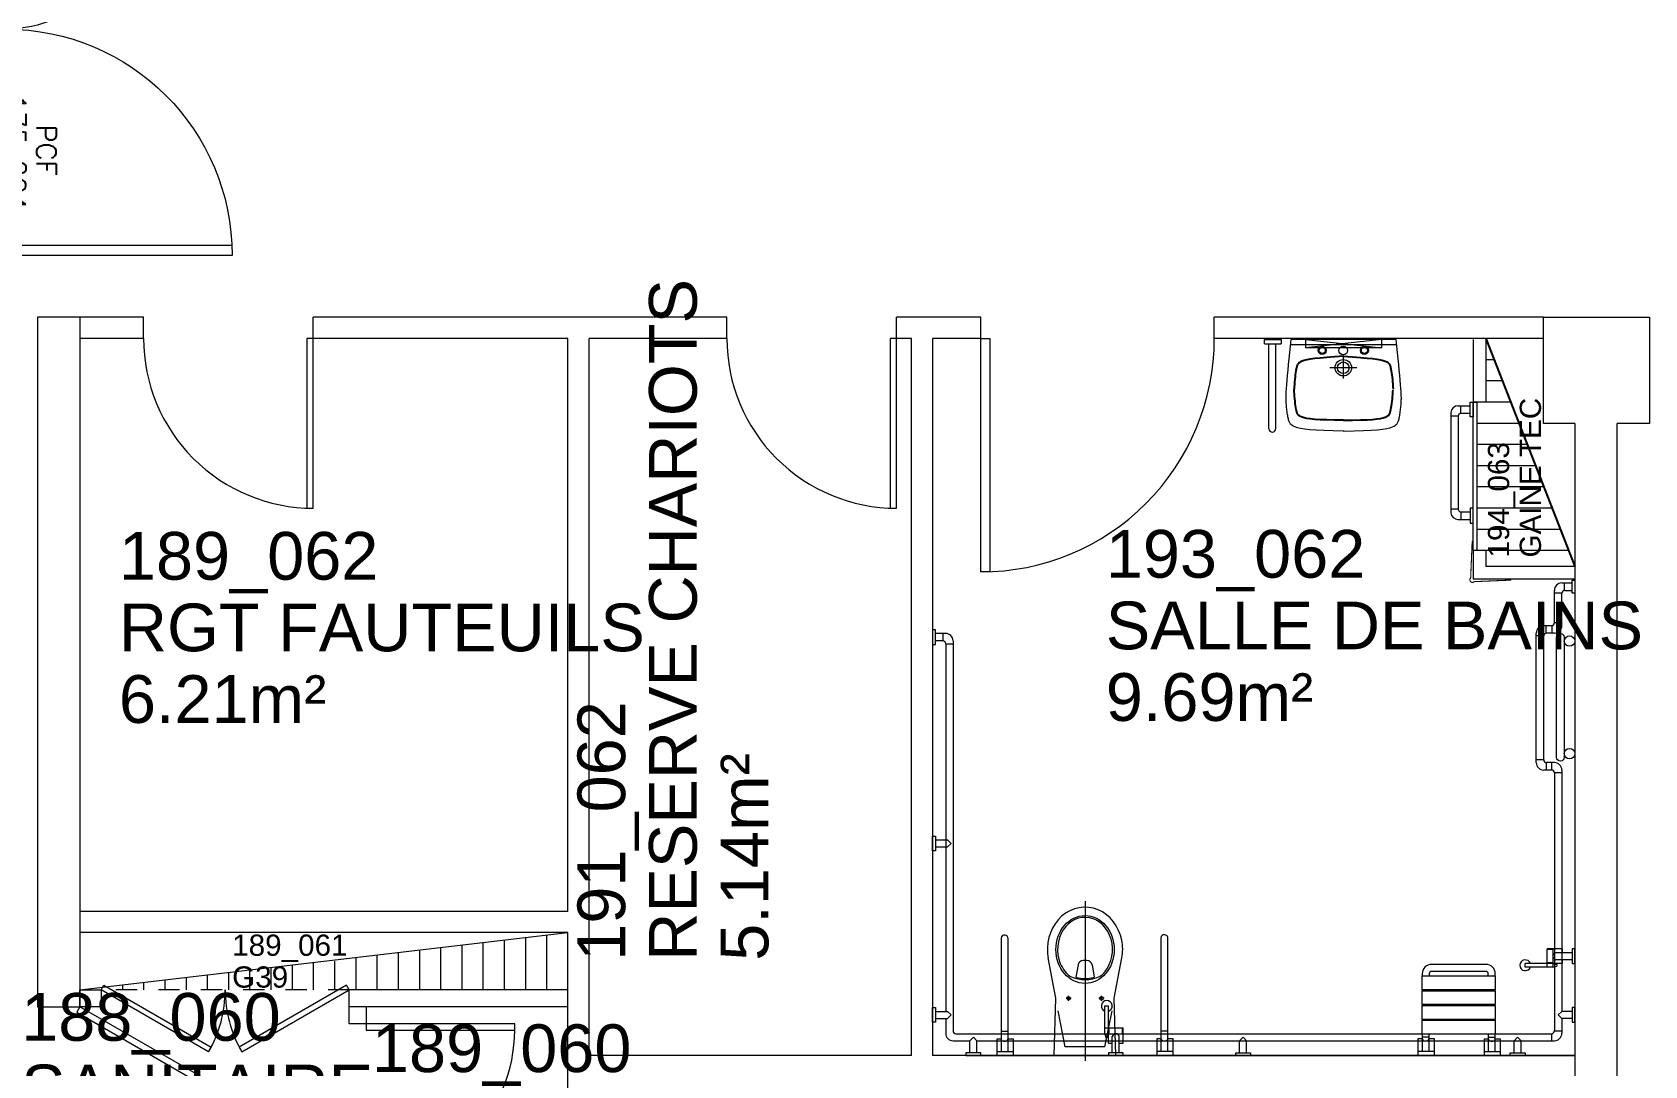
# Model space of a CAD drawing. Header units: metres. Extents: x -8 to 211, y -5 to 116.
# Drawn here: x 187.22 to 194.83, y 59.99 to 64.86 of the extents above; entities that cross this region are included whole.
import ezdxf
from ezdxf.enums import TextEntityAlignment as Align

# ---------------------------------------------------------------- set-up
doc = ezdxf.new("R2010")
doc.units = ezdxf.units.M
doc.header["$LTSCALE"] = 0.6
doc.header["$MEASUREMENT"] = 0
doc.linetypes.add('CACHÉ', pattern=[0.25, 0.125, -0.125])
doc.linetypes.add('CONTINU', pattern=[0])
doc.layers.get('0').update_dxf_attribs({"linetype": 'CONTINUOUS'})
for name, color, linetype in [('006 sanitaire', 5, 'CONTINUOUS'), ('008 electrique', 7, 'CONTINUOUS'), ('A_Etiqu_Gaine', 8, 'CONTINUOUS'), ('A_Etiqu_Gaine_ancien', 8, 'CONTINUOUS'), ('A_Etiqu_Gaine_code', 8, 'CONTINUOUS'), ('A_Etiqu_Local', 8, 'CONTINUOUS'), ('maçonnerie', 7, 'CONTINUOUS'), ("Protection d'angle", 7, 'CONTINUOUS')]:
    doc.layers.add(name, color=color, linetype=linetype)
for name, color, linetype, lineweight in [('A_MURS_CLOI', 7, 'CONTINU', 20), ('A_PORT', 8, 'CONTINUOUS', 0), ('A_SANI', 5, 'CONTINU', 0)]:
    doc.layers.add(name, color=color, linetype=linetype, lineweight=lineweight)
doc.styles.add('Attribut', font='arial.ttf')
doc.styles.add('ROMANS8', font='romans8', dxfattribs={"height": 10})

# ---------------------------------------------------------------- blocks, each defined once
blk = doc.blocks.new('BROCA2-G910')
at = {"layer": 'A_MURS_CLOI', "color": 0, "linetype": 'Continuous'}
for p, q in [((42.500015, 18.074753), (42.300018, 18.074753)), ((42.300018, 18.074753), (42.300018, 17.999756)), ((42.500015, 18.074753), (42.500015, 14.824755)), ((42.300018, 17.999756), (42.300018, 17.999756)), ((42.300018, 17.999756), (42.300018, 14.824755)), ((42.300018, 14.824755), (42.500015, 14.824755)), ((42.500015, 14.824755), (42.500015, 14.824755)), ((42.500015, 14.824755), (42.500015, 14.824755)), ((42.500015, 14.824755), (42.500015, 14.824755)), ((42.500015, 14.824755), (42.500015, 14.824755))]:
    blk.add_line(p, q, dxfattribs=at)
blk = doc.blocks.new("Protection d'angle")
at = {"layer": "Protection d'angle", "color": 7}
blk.add_lwpolyline([(-0.007, 0.352, 0, 0, 0), (-0.007, 0.153, 0, 0, 0), (0, 0.153, 0, 0, 0), (0, 0.142, 0, 0, 0), (-0.007, 0.142, 0, 0, 0), (-0.007, 0.037, 0, 0, 0), (0.004, 0.007, 0, 0, -0.490349), (0.006, -0.006, 0, 0, -0.490349), (-0.007, -0.004, 0, 0, 0), (-0.037, 0.007, 0, 0, 0), (-0.142, 0.007, 0, 0, 0), (-0.142, 0, 0, 0, 0), (-0.153, 0, 0, 0, 0), (-0.153, 0.007, 0, 0, 0), (-0.352, 0.007, 0.01, 0.01, 0), (-0.358, 0.007, 0.01, 0.01, 1), (-0.358, -0.002, 0.01, 0.01, 0), (-0.019, -0.016, 0.01, 0.01, 0.413602), (0.016, -0.016, 0.01, 0.01, 0.414214), (0.016, 0.019, 0.01, 0.01, 0), (0.002, 0.358, 0.01, 0.01, 1), (-0.007, 0.358, 0.01, 0.01, 0), (-0.007, 0.352, 0, 0, 0)], format="xyseb", dxfattribs=at)
blk = doc.blocks.new('A_Etiqu_Local')
at = {"style": 'Attribut', "flags": 1}
for tag, p in [('CODE_HOPITAL', (-0.4463, 1.9737)), ('CODE_SITE', (-0.4463, 1.7487)), ('CODE_BATIMENT', (-0.4463, 1.5237)), ('CODE_SECTEUR', (-0.4463, 1.2987)), ('CODE_ETAGE', (-0.4463, 1.0737)), ('NOM_NORMALISE', (-0.4463, -0.843)), ('SECTEUR_ACTIVITE', (-0.4463, -1.068)), ('SOUS_SECTEUR_ACTIVITE', (-0.4463, -1.293)), ('VOLUME', (-0.4463, -1.518)), ('SERVICE', (-0.4463, -1.743)), ('CODE_UG', (-0.4463, -1.968)), ('CODE_UA', (-0.4463, -2.193)), ('CODE_POLE', (-0.4463, -2.418)), ('OCCUPANT_EXTERNE', (-0.4463, -2.643)), ('DISPONIBILITE', (-0.4463, -2.868)), ('ACCES_HANDICAPES', (-0.4463, -3.093)), ('NATURE_SOL', (-0.4463, -3.318)), ('RISQUE_LABORATOIRE', (-0.4463, -3.543)), ('AMIANTE', (-0.4463, -3.768))]:
    blk.add_attdef(tag, p, '', height=0.15, dxfattribs=at)
at = {"layer": 'A_Etiqu_Local', "style": 'Attribut'}
for tag, p in [('CODE_PIECE', (-0.4483, 0.5327)), ('NOM_USAGE', (-0.4483, 0.1952)), ('SURFACE', (-0.4483, -0.1423))]:
    blk.add_attdef(tag, p, '', height=0.225, dxfattribs=at)
blk = doc.blocks.new('A_Etiqu_Gaine')
at = {"style": 'Attribut', "flags": 1}
for tag, p in [('CODE_HOPITAL', (-0.4323, 0.8651)), ('CODE_SITE', (-0.4323, 0.7151)), ('CODE_BATIMENT', (-0.4323, 0.5651)), ('CODE_SECTEUR', (-0.4323, 0.4151)), ('CODE_ETAGE', (-0.4323, 0.2651)), ('NOM_NORMALISE', (-0.4323, -0.3349)), ('SECTEUR_ACTIVITE', (-0.4323, -0.4849)), ('SOUS_SECTEUR_ACTIVITE', (-0.4323, -0.6349)), ('SURFACE', (-0.4323, -0.7849)), ('CODE_UG', (-0.4323, -0.9349)), ('CODE_POLE', (-0.4323, -1.0849)), ('AMIANTE', (-0.4323, -1.2349))]:
    blk.add_attdef(tag, p, '', height=0.1, dxfattribs=at)
at = {"layer": 'A_Etiqu_Gaine', "style": 'Attribut'}
blk.add_attdef('NOM_USAGE', (-0.4323, -0.1849), '', height=0.1, dxfattribs=at)
at = {"layer": 'A_Etiqu_Gaine_ancien', "style": 'Attribut'}
blk.add_attdef('CODE_PIECE_ANCIEN', (-0.4323, 0.1151), '', height=0.1, dxfattribs=at)
at = {"layer": 'A_Etiqu_Gaine_code', "style": 'Attribut'}
blk.add_attdef('CODE_PIECE', (-0.4323, -0.0349), '', height=0.1, dxfattribs=at)
blk = doc.blocks.new('BROCA2-G1127')
at = {"layer": '006 sanitaire', "linetype": 'Continuous'}
for points in [[(48.753517, 17.895912), (48.709555, 17.892946), (48.67232, 17.890017), (48.641202, 17.887107), (48.615589, 17.884195), (48.594871, 17.881265), (48.578435, 17.878295), (48.565672, 17.875267), (48.55597, 17.872162), (48.548718, 17.868961), (48.543304, 17.865645), (48.543304, 17.865645), (48.541104, 17.863934), (48.53918, 17.862162), (48.537502, 17.860303), (48.53604, 17.85833), (48.534764, 17.856216), (48.533642, 17.853934), (48.532644, 17.851457), (48.531741, 17.84876), (48.530901, 17.845814), (48.530094, 17.842593), (48.530094, 17.842593), (48.528502, 17.835279), (48.526946, 17.826909), (48.525451, 17.817635), (48.52404, 17.807608), (48.522739, 17.79698), (48.521572, 17.785902), (48.520565, 17.774527), (48.519741, 17.763005), (48.519127, 17.751488), (48.518745, 17.740128)], [(48.75016, 17.895912), (48.794119, 17.892946), (48.831351, 17.890017), (48.862467, 17.887107), (48.88808, 17.884195), (48.908798, 17.881265), (48.925234, 17.878295), (48.937998, 17.875267), (48.947701, 17.872162), (48.954954, 17.868961), (48.960367, 17.865645), (48.960367, 17.865645), (48.962567, 17.863934), (48.964491, 17.862162), (48.966168, 17.860303), (48.96763, 17.85833), (48.968906, 17.856216), (48.970027, 17.853934), (48.971024, 17.851457), (48.971927, 17.84876), (48.972766, 17.845814), (48.973572, 17.842593), (48.973572, 17.842593), (48.975163, 17.835281), (48.976717, 17.826927), (48.978212, 17.817694), (48.97962, 17.807748), (48.980918, 17.797253), (48.98208, 17.786374), (48.983082, 17.775275), (48.983897, 17.764122), (48.984502, 17.753078), (48.984871, 17.74231)]]:
    blk.add_lwpolyline(points, dxfattribs=at)
blk = doc.blocks.new('BROCA2-G1128')
at = {"layer": '006 sanitaire', "linetype": 'Continuous'}
for points in [[(48.753517, 17.59388), (48.709555, 17.594272), (48.67232, 17.59514), (48.641202, 17.596446), (48.615589, 17.598151), (48.594871, 17.600219), (48.578435, 17.60261), (48.565672, 17.605287), (48.55597, 17.608211), (48.548718, 17.611346), (48.543304, 17.614653), (48.543304, 17.614653), (48.541104, 17.616364), (48.53918, 17.618136), (48.537502, 17.619995), (48.53604, 17.621968), (48.534764, 17.624082), (48.533642, 17.626363), (48.532644, 17.628839), (48.531741, 17.631537), (48.530901, 17.634483), (48.530094, 17.637704), (48.530094, 17.637704), (48.528502, 17.645017), (48.526946, 17.653387), (48.525451, 17.662662), (48.52404, 17.672689), (48.522739, 17.683318), (48.521572, 17.694397), (48.520565, 17.705773), (48.519741, 17.717296), (48.519127, 17.728813), (48.518745, 17.740173)], [(48.75016, 17.59388), (48.794119, 17.594272), (48.831351, 17.59514), (48.862467, 17.596446), (48.88808, 17.598151), (48.908798, 17.600219), (48.925234, 17.60261), (48.937998, 17.605287), (48.947701, 17.608211), (48.954954, 17.611346), (48.960367, 17.614653), (48.960367, 17.614653), (48.962567, 17.616364), (48.964491, 17.618136), (48.966168, 17.619995), (48.96763, 17.621968), (48.968906, 17.624082), (48.970027, 17.626363), (48.971024, 17.628839), (48.971927, 17.631537), (48.972766, 17.634483), (48.973572, 17.637704), (48.973572, 17.637704), (48.975163, 17.645015), (48.976717, 17.65337), (48.978212, 17.662603), (48.97962, 17.67255), (48.980918, 17.683045), (48.98208, 17.693925), (48.983082, 17.705025), (48.983897, 17.716179), (48.984502, 17.727222), (48.984871, 17.737991)]]:
    blk.add_lwpolyline(points, dxfattribs=at)
blk = doc.blocks.new('BROCA2-G1126')
at = {"layer": '006 sanitaire'}
for name in ['BROCA2-G1127', 'BROCA2-G1128']:
    blk.add_blockref(name, (0, 0), dxfattribs=at)
blk = doc.blocks.new('-P175bt10')
at = {"layer": 'A_PORT', "linetype": 'Continuous'}
for p, q in [((0.0408, 1.1675), (0.0408, 0.1)), ((0.0875, 1.1665), (0.0875, 0.1)), ((1.6625, 0.699), (1.6625, 0.1)), ((1.7092, 0.7008), (1.7092, 0.1)), ((0, 0.1), (0, 0)), ((0, 0.1), (0.0408, 0.1)), ((0.0408, 0.1), (0.0875, 0.1)), ((0.0408, 0.1), (0.0408, 0.0533)), ((0.0408, -0.9675), (0.0408, 0.1)), ((0.0875, -0.9665), (0.0875, 0.1)), ((1.6625, 0.1), (1.7092, 0.1)), ((1.6625, -0.499), (1.6625, 0.1)), ((1.7092, 0.1), (1.7092, 0.0533)), ((1.75, 0.1), (1.7092, 0.1)), ((1.7092, -0.5008), (1.7092, 0.1)), ((1.75, 0.1), (1.75, 0))]:
    blk.add_line(p, q, dxfattribs=at)
at = {"layer": 'A_PORT'}
for p, q in [((0, 0), (0.0875, 0)), ((1.75, 0), (1.6625, 0))]:
    blk.add_line(p, q, dxfattribs=at)
at = {"layer": 'A_PORT', "linetype": 'Continuous'}
for centre, radius, start, end in [((0.0408, 0.1), 1.0675, 0, 90), ((1.7092, 0.1), 0.6008, 90, 180)]:
    blk.add_arc(centre, radius, start, end, dxfattribs=at)
at = {"layer": 'A_PORT', "linetype": 'CACHÉ'}
for centre, radius, start, end in [((0.0408, 0.1), 1.0675, 270, 0), ((1.7092, 0.1), 0.6008, 180, 270)]:
    blk.add_arc(centre, radius, start, end, dxfattribs=at)
at = {"layer": 'A_PORT', "linetype": 'Continuous', "style": 'ROMANS8'}
for tag, p in [('PCF', (0.5371, 0.2448)), ('175X204', (0.5272, 0.1021))]:
    blk.add_attdef(tag, text='', height=0.0933, dxfattribs=at).set_placement(p, align=Align.CENTER)

msp = doc.modelspace()

# ---------------------------------------------------------------- linework, layer by layer
at = {"layer": '008 electrique', "color": 8}
msp.add_line((194.0779, 63.4209), (194.4978, 62.3463), dxfattribs=at)
at = {"layer": 'A_MURS_CLOI', "color": 8, "linetype": 'Continuous'}
for p, q in [((187.7499, 63.5209), (187.4499, 63.5209)), ((187.7499, 63.4209), (187.7499, 63.5209)), ((190.4998, 63.5209), (188.5499, 63.5209)), ((188.5499, 63.4209), (188.5499, 63.5209)), ((191.6979, 63.5209), (191.2998, 63.5209)), ((191.6979, 63.4209), (191.6979, 63.5209)), ((194.3499, 63.5209), (192.7979, 63.5209)), ((192.7979, 63.4209), (192.7979, 63.5209)), ((187.7499, 63.4209), (187.4499, 63.4209)), ((189.7498, 63.4209), (188.5499, 63.4209)), ((189.7498, 60.7206), (189.7498, 63.4209)), ((189.8498, 60.0409), (189.8498, 63.4209)), ((190.4998, 63.4209), (189.8498, 63.4209)), ((191.3699, 63.4209), (191.2998, 63.4209)), ((191.3699, 60.0409), (191.3699, 63.4209)), ((191.6979, 63.4209), (191.4699, 63.4209)), ((194.3499, 63.4209), (192.7979, 63.4209)), ((194.1154, 63.3209), (194.0774, 63.3209)), ((194.1546, 63.2209), (194.0774, 63.2209)), ((194.1939, 63.1209), (194.0779, 63.1209)), ((194.2331, 63.0209), (194.0358, 63.0209)), ((194.4978, 63.0209), (194.4978, 56.7709)), ((194.6978, 56.7709), (194.6978, 63.0209)), ((194.2773, 62.9209), (194.0363, 62.9209)), ((194.3116, 62.8209), (194.0368, 62.8209)), ((194.3509, 62.7209), (194.0373, 62.7209)), ((194.3901, 62.6209), (194.0378, 62.6209)), ((194.4293, 62.5209), (194.0383, 62.5209)), ((194.4686, 62.4209), (194.0779, 62.4209)), ((194.4978, 62.3463), (194.0779, 62.3463)), ((194.4978, 62.2863), (194.0179, 62.2863)), ((189.7498, 60.7206), (187.4499, 60.7206)), ((189.7498, 60.6206), (187.4499, 60.6206)), ((187.4499, 60.3509), (189.7498, 60.6206)), ((189.5499, 60.5972), (189.5499, 60.3509)), ((189.6499, 60.6089), (189.6499, 60.3509)), ((189.7498, 58.8909), (189.7498, 60.6206)), ((188.9499, 60.5268), (188.9499, 60.3509)), ((189.0499, 60.5385), (189.0499, 60.3509)), ((189.1499, 60.5502), (189.1499, 60.3509)), ((189.2499, 60.562), (189.2499, 60.3509)), ((189.3499, 60.5737), (189.3499, 60.3509)), ((189.4499, 60.5854), (189.4499, 60.3509)), ((188.2499, 60.4447), (188.2499, 60.3509)), ((188.3499, 60.4564), (188.3499, 60.3509)), ((188.4499, 60.4682), (188.4499, 60.3509)), ((188.5499, 60.4799), (188.5499, 60.3509)), ((188.6499, 60.4862), (188.6499, 60.3509)), ((188.7499, 60.5033), (188.7499, 60.3509)), ((188.8499, 60.5139), (188.8499, 60.3509)), ((187.6499, 60.3743), (187.6499, 60.3509)), ((187.7499, 60.3861), (187.7499, 60.3509)), ((187.8499, 60.3978), (187.8499, 60.3509)), ((187.9499, 60.4095), (187.9499, 60.3509)), ((188.0499, 60.4212), (188.0499, 60.3509)), ((188.1499, 60.433), (188.1499, 60.3509)), ((189.7498, 60.3509), (188.7195, 60.3509)), ((189.7498, 60.2709), (188.7195, 60.2709)), ((191.3699, 60.0409), (189.8498, 60.0409)), ((194.4978, 60.0409), (191.4699, 60.0409))]:
    msp.add_line(p, q, dxfattribs=at)
at = {"layer": 'A_MURS_CLOI', "color": 8}
for p, q in [((191.4699, 63.4209), (191.4699, 60.0409)), ((194.0179, 63.4163), (194.0179, 63.1209)), ((194.0779, 63.4209), (194.0779, 63.1209)), ((194.0779, 63.1209), (194.0179, 63.1209)), ((194.0179, 62.4209), (194.0179, 62.2863)), ((194.0779, 62.4209), (194.0179, 62.4209)), ((194.0779, 62.4209), (194.0779, 62.3463)), ((194.4978, 62.2909), (194.4978, 60.0409)), ((191.6269, 60.0409), (194.4978, 60.0409))]:
    msp.add_line(p, q, dxfattribs=at)
at = {"layer": 'A_MURS_CLOI', "color": 8, "linetype": 'Continuous'}
for points in [[(194.4978, 63.0209), (194.3499, 63.0209), (194.3499, 63.5209), (194.8499, 63.5209), (194.8499, 63.0209), (194.6978, 63.0209)], [(188.7195, 60.1909), (188.7195, 60.3509)], [(188.7995, 60.2709), (188.7995, 60.1909), (188.7195, 60.1909)]]:
    msp.add_lwpolyline(points, dxfattribs=at)
at = {"layer": 'A_MURS_CLOI', "color": 8}
msp.add_lwpolyline([(194.0179, 63.1209), (194.0353, 63.121), (194.0353, 62.4209), (194.0179, 62.4209)], close=True, dxfattribs=at)
at = {"layer": 'A_MURS_CLOI', "color": 8, "linetype": 'Continuous'}
msp.add_lwpolyline([(187.4499, 60.2709), (187.4499, 60.3509), (187.5499, 60.3509), (187.5499, 60.2709)], close=True, dxfattribs=at)
at = {"layer": 'A_PORT', "color": 8}
for p, q in [((190.4998, 63.4209), (190.4998, 63.5209)), ((191.2998, 63.4209), (191.2998, 63.5209))]:
    msp.add_line(p, q, dxfattribs=at)
at = {"layer": 'A_PORT', "color": 8, "linetype": 'CACHÉ'}
msp.add_line((188.7195, 60.3509), (187.5499, 60.3509), dxfattribs=at)
msp.add_line((188.7195, 60.3509), (187.5499, 60.3509), dxfattribs=at)
at = {"layer": 'A_PORT', "color": 8, "linetype": 'Continuous'}
for p, q in [((187.4499, 60.2709), (187.4349, 60.2449)), ((187.4499, 60.2709), (187.4349, 60.2449)), ((187.4349, 60.2449), (188.1277, 59.8449)), ((187.4349, 60.2449), (188.1277, 59.8449)), ((188.1427, 59.8709), (187.4499, 60.2709)), ((188.1427, 59.8709), (187.4499, 60.2709))]:
    msp.add_line(p, q, dxfattribs=at)
for points in [[(188.5199, 63.4209), (188.5199, 62.6209), (188.5499, 62.6209), (188.5499, 63.4209)], [(188.5199, 63.4209), (188.5199, 62.6209), (188.5499, 62.6209), (188.5499, 63.4209)], [(191.2698, 63.4209), (191.2698, 62.6209), (191.2998, 62.6209), (191.2998, 63.4209)], [(191.2698, 63.4209), (191.2698, 62.6209), (191.2998, 62.6209), (191.2998, 63.4209)], [(191.7392, 63.4209), (191.7392, 62.3209), (191.6979, 62.3209), (191.6979, 63.4209)], [(191.7392, 63.4209), (191.7392, 62.3209), (191.6979, 62.3209), (191.6979, 63.4209)], [(187.5624, 60.3726), (188.0689, 60.0802), (188.0563, 60.0585), (187.5499, 60.3509)], [(187.5624, 60.3726), (188.0689, 60.0802), (188.0563, 60.0585), (187.5499, 60.3509)], [(188.7069, 60.3726), (188.2005, 60.0802), (188.213, 60.0585), (188.7195, 60.3509)], [(188.7069, 60.3726), (188.2005, 60.0802), (188.213, 60.0585), (188.7195, 60.3509)], [(188.7995, 60.1609), (189.4995, 60.1609), (189.4995, 60.1909), (188.7995, 60.1909)], [(188.7995, 60.1609), (189.4995, 60.1609), (189.4995, 60.1909), (188.7995, 60.1909)]]:
    msp.add_lwpolyline(points, close=True, dxfattribs=at)
for centre, radius, start, end in [((188.5499, 63.4209), 0.8, 179.99996, 270), ((188.5499, 63.4209), 0.8, 179.99996, 270), ((191.2998, 63.4209), 0.8, 179.99996, 270), ((191.6979, 63.4209), 1.1, 270, 0.00005), ((187.5499, 60.3509), 0.5848, 330.00002, 0.00001), ((187.5499, 60.3509), 0.5848, 330.00002, 0.00001), ((188.7195, 60.3509), 0.5848, 180.00001, 210), ((188.7195, 60.3509), 0.5848, 180.00001, 210), ((188.7995, 60.1609), 0.7, 270, 0), ((188.7995, 60.1609), 0.7, 270, 0)]:
    msp.add_arc(centre, radius, start, end, dxfattribs=at)
at = {"layer": 'A_SANI', "color": 8}
for p, q in [((193.0348, 63.3964), (193.0348, 63.4163)), ((193.0348, 63.4163), (193.1128, 63.4163)), ((193.1128, 63.4163), (193.1128, 63.3964)), ((193.6556, 63.4163), (193.1603, 63.4163)), ((193.2296, 63.4163), (193.5862, 63.3774)), ((193.5862, 63.4163), (193.2296, 63.3774)), ((193.2296, 63.3774), (193.2296, 63.4163)), ((193.5862, 63.4163), (193.5862, 63.3774)), ((193.0348, 63.3964), (193.1128, 63.3964)), ((193.0548, 62.995), (193.0548, 63.3964)), ((193.0878, 62.995), (193.0878, 63.3964)), ((193.6556, 63.3914), (193.1603, 63.3914)), ((193.5862, 63.3774), (193.2296, 63.3774)), ((193.406, 63.3339), (193.406, 63.2317)), ((193.4692, 63.2828), (193.3427, 63.2828)), ((193.9465, 63.1034), (194.0047, 63.1034)), ((193.96, 63.0687), (193.96, 63.1034)), ((193.9129, 63.0725), (193.9129, 62.5992)), ((193.9477, 63.0555), (193.9129, 63.0555)), ((193.9477, 63.0555), (193.9477, 62.6162)), ((193.957, 63.0684), (194.0047, 63.0684)), ((193.9477, 62.6162), (193.9129, 62.6162)), ((193.9465, 62.5684), (194.0047, 62.5684)), ((193.957, 62.6034), (194.0047, 62.6034)), ((193.96, 62.603), (193.96, 62.5684)), ((194.4363, 62.2688), (194.4846, 62.2688)), ((194.4486, 62.2338), (194.4486, 62.2688)), ((194.4013, 62.0803), (194.4013, 62.2338)), ((194.4363, 62.2207), (194.4013, 62.2207)), ((194.4363, 62.0671), (194.4363, 62.2207)), ((194.4498, 62.2338), (194.4846, 62.2338)), ((194.3878, 62.0671), (194.3508, 62.0671)), ((194.363, 62.0321), (194.363, 62.0671)), ((194.3891, 62.0671), (194.3891, 62.0321)), ((194.4363, 62.0803), (194.4013, 62.0803)), ((191.5314, 62.0306), (191.4831, 62.0306)), ((191.5179, 61.9956), (191.4831, 61.9956)), ((191.5191, 61.9956), (191.5191, 62.0306)), ((191.5314, 61.9824), (191.5314, 60.2494)), ((191.5314, 61.9824), (191.5664, 61.9824)), ((191.5664, 61.9956), (191.5664, 60.1576)), ((194.3158, 61.4218), (194.3158, 62.0321)), ((194.3508, 62.0189), (194.3158, 62.0189)), ((194.3508, 61.435), (194.3508, 62.0189)), ((194.4013, 62.0321), (194.3643, 62.0321)), ((194.3508, 61.435), (194.3158, 61.435)), ((194.3878, 61.3868), (194.3508, 61.3868)), ((194.363, 61.4218), (194.363, 61.3868)), ((194.4013, 61.4218), (194.3643, 61.4218)), ((194.3891, 61.3868), (194.3891, 61.4218)), ((194.4013, 61.3737), (194.4013, 60.1583)), ((194.4363, 61.3737), (194.4013, 61.3737)), ((194.4363, 61.3868), (194.4363, 60.2494)), ((191.4831, 61.0574), (191.5401, 61.0574)), ((191.5566, 61.0409), (191.5401, 61.0574)), ((191.4831, 61.0244), (191.5401, 61.0244)), ((191.5401, 61.0244), (191.5566, 61.0409)), ((192.1884, 60.7687), (192.1884, 60.0165)), ((191.7924, 60.5937), (191.7924, 60.0608)), ((191.8254, 60.0608), (191.8254, 60.5937)), ((192.5463, 60.5952), (192.5463, 60.0623)), ((192.5793, 60.0623), (192.5793, 60.5952)), ((194.4392, 60.5441), (194.3672, 60.5441)), ((194.3672, 60.458), (194.3672, 60.5441)), ((194.3946, 60.5409), (194.3672, 60.5409)), ((194.3946, 60.5409), (194.3946, 60.458)), ((194.4846, 60.5259), (194.4081, 60.5259)), ((194.4392, 60.5259), (194.4392, 60.5441)), ((192.0509, 60.3109), (192.0145, 60.5014)), ((192.1553, 60.4683), (192.1456, 60.4103)), ((192.1969, 60.4892), (192.18, 60.4892)), ((192.2215, 60.4683), (192.2313, 60.4101)), ((192.3259, 60.3109), (192.3624, 60.5014)), ((194.0778, 60.4709), (193.8228, 60.4709)), ((194.4392, 60.4749), (194.2641, 60.4749)), ((194.2641, 60.458), (194.2641, 60.4749)), ((194.3946, 60.458), (194.2641, 60.458)), ((194.3946, 60.4781), (194.3672, 60.4781)), ((194.3946, 60.4749), (194.4123, 60.4699)), ((194.3946, 60.458), (194.4123, 60.463)), ((194.4846, 60.4929), (194.4081, 60.4929)), ((194.4123, 60.4699), (194.4123, 60.463)), ((194.4392, 60.4749), (194.4392, 60.4929)), ((193.7757, 60.4143), (193.7757, 60.3545)), ((193.7778, 60.4259), (193.7778, 60.4163)), ((193.7778, 60.4163), (194.1219, 60.4163)), ((193.8108, 60.4259), (193.8108, 60.4163)), ((194.0778, 60.4379), (193.8228, 60.4379)), ((194.0898, 60.4163), (194.0898, 60.4259)), ((194.1228, 60.4161), (194.1228, 60.4259)), ((194.124, 60.3545), (194.124, 60.4143)), ((192.0434, 60.0409), (192.0509, 60.3109)), ((192.0989, 60.3109), (192.1229, 60.3109)), ((192.1109, 60.2989), (192.1109, 60.3229)), ((192.2779, 60.3109), (192.2539, 60.3109)), ((192.2659, 60.2989), (192.2659, 60.3229)), ((192.3334, 60.0409), (192.3259, 60.3109)), ((193.7757, 60.3446), (193.7757, 60.2849)), ((193.7774, 60.3525), (193.7774, 60.3466)), ((193.7778, 60.3524), (194.1219, 60.3524)), ((193.7778, 60.3467), (194.1219, 60.3467)), ((193.8108, 60.3524), (193.8108, 60.3467)), ((194.0771, 60.3467), (194.0771, 60.3524)), ((194.1223, 60.3466), (194.1223, 60.3525)), ((194.124, 60.2849), (194.124, 60.3446)), ((191.4831, 60.2494), (191.5401, 60.2494)), ((191.4831, 60.2164), (191.5401, 60.2164)), ((191.5314, 60.2164), (191.5314, 60.1461)), ((191.5566, 60.2329), (191.5401, 60.2494)), ((191.5401, 60.2164), (191.5566, 60.2329)), ((192.0953, 60.0816), (192.0611, 60.2515)), ((192.2816, 60.0816), (192.3158, 60.2515)), ((192.282, 60.2747), (192.2989, 60.2747)), ((192.282, 60.1441), (192.282, 60.2747)), ((192.2989, 60.0996), (192.2989, 60.2747)), ((193.7757, 60.275), (193.7757, 60.2153)), ((193.7774, 60.2829), (193.7774, 60.277)), ((193.7774, 60.2133), (193.7774, 60.2074)), ((193.7778, 60.2828), (194.1219, 60.2828)), ((193.7778, 60.2771), (194.1219, 60.2771)), ((193.7778, 60.2132), (194.1219, 60.2132)), ((193.8108, 60.2828), (193.8108, 60.2771)), ((193.8108, 60.2132), (193.8108, 60.2074)), ((194.0771, 60.2771), (194.0771, 60.2828)), ((194.0771, 60.2074), (194.0771, 60.2132)), ((194.1223, 60.277), (194.1223, 60.2829)), ((194.1223, 60.2074), (194.1223, 60.2133)), ((194.124, 60.2153), (194.124, 60.275)), ((194.4198, 60.2329), (194.4363, 60.2494)), ((194.4363, 60.2164), (194.4198, 60.2329)), ((194.4846, 60.2494), (194.4363, 60.2494)), ((194.4846, 60.2164), (194.4363, 60.2164)), ((194.4363, 60.2164), (194.4363, 60.1461)), ((191.5799, 60.1441), (194.3882, 60.1441)), ((191.8254, 60.154), (191.7924, 60.154)), ((192.282, 60.1715), (192.3682, 60.1715)), ((192.282, 60.1441), (192.287, 60.1264)), ((192.2989, 60.1441), (192.2939, 60.1264)), ((192.3021, 60.1441), (192.3021, 60.1715)), ((192.3649, 60.1441), (192.3649, 60.1715)), ((192.3682, 60.0996), (192.3682, 60.1715)), ((192.5793, 60.1555), (192.5463, 60.1555)), ((193.7757, 60.2054), (193.7757, 60.1456)), ((193.7778, 60.2074), (194.1219, 60.2074)), ((193.7778, 60.1442), (193.7778, 60.0623)), ((193.8108, 60.0623), (193.8108, 60.1441)), ((194.0898, 60.1441), (194.0898, 60.0608)), ((194.1228, 60.0608), (194.1228, 60.1442)), ((194.124, 60.1456), (194.124, 60.2054)), ((194.3882, 60.1441), (194.3882, 60.1111)), ((194.4013, 60.1583), (194.4363, 60.1583)), ((191.5664, 60.1111), (191.6454, 60.1111)), ((191.6454, 60.1111), (191.6619, 60.1276)), ((191.6454, 60.0541), (191.6454, 60.1111)), ((191.6619, 60.1276), (191.6784, 60.1111)), ((191.6784, 60.1111), (194.4013, 60.1111)), ((191.6784, 60.0541), (191.6784, 60.1111)), ((191.7924, 60.1189), (191.7725, 60.1189)), ((191.7725, 60.1189), (191.7725, 60.0409)), ((191.7725, 60.0608), (191.8505, 60.0608)), ((191.8505, 60.1189), (191.8254, 60.1189)), ((191.8505, 60.0409), (191.8505, 60.1189)), ((192.2816, 60.0816), (192.0953, 60.0816)), ((192.2939, 60.1264), (192.287, 60.1264)), ((192.2989, 60.0996), (192.3169, 60.0996)), ((192.3169, 60.0541), (192.3169, 60.1306)), ((192.3499, 60.0541), (192.3499, 60.1306)), ((192.3499, 60.0996), (192.3682, 60.0996)), ((192.5263, 60.1204), (192.5263, 60.0424)), ((192.5463, 60.1204), (192.5263, 60.1204)), ((192.5263, 60.0623), (192.6043, 60.0623)), ((192.6043, 60.1204), (192.5793, 60.1204)), ((192.6043, 60.0424), (192.6043, 60.1204)), ((192.9339, 60.1276), (192.9174, 60.1111)), ((192.9174, 60.0541), (192.9174, 60.1111)), ((192.9504, 60.1111), (192.9339, 60.1276)), ((192.9504, 60.0541), (192.9504, 60.1111)), ((193.7578, 60.1204), (193.7578, 60.0424)), ((193.7778, 60.1204), (193.7578, 60.1204)), ((193.7578, 60.0623), (193.8358, 60.0623)), ((193.8108, 60.1278), (193.7778, 60.1278)), ((193.8358, 60.1204), (193.8108, 60.1204)), ((193.8358, 60.0424), (193.8358, 60.1204)), ((194.0698, 60.1189), (194.0698, 60.0409)), ((194.0898, 60.1189), (194.0698, 60.1189)), ((194.0698, 60.0608), (194.1478, 60.0608)), ((194.1228, 60.1263), (194.0898, 60.1263)), ((194.1478, 60.1189), (194.1228, 60.1189)), ((194.1478, 60.0409), (194.1478, 60.1189)), ((194.2278, 60.1276), (194.2113, 60.1111)), ((194.2113, 60.0541), (194.2113, 60.1111)), ((194.2443, 60.1111), (194.2278, 60.1276)), ((194.2443, 60.0541), (194.2443, 60.1111)), ((191.7725, 60.0409), (191.8505, 60.0409)), ((192.5263, 60.0424), (192.6043, 60.0424)), ((193.7578, 60.0424), (193.8358, 60.0424)), ((194.0698, 60.0409), (194.1478, 60.0409))]:
    msp.add_line(p, q, dxfattribs=at)
for points in [[(193.4099, 62.9846), (193.3585, 62.9854), (193.3149, 62.9867), (193.2785, 62.9884), (193.2485, 62.9906), (193.2242, 62.9933), (193.2049, 62.9964), (193.1898, 62.9999), (193.1783, 63.0037), (193.1696, 63.0079), (193.163, 63.0124), (193.163, 63.0124), (193.1602, 63.0148), (193.1578, 63.0173), (193.1557, 63.02), (193.1538, 63.0228), (193.1521, 63.0259), (193.1506, 63.0293), (193.1492, 63.033), (193.148, 63.037), (193.1469, 63.0414), (193.1458, 63.0463), (193.1458, 63.0463), (193.1448, 63.0516), (193.1438, 63.0573), (193.1428, 63.0633), (193.1419, 63.0696), (193.1411, 63.0761), (193.1403, 63.0826), (193.1395, 63.0892), (193.1388, 63.0957), (193.1382, 63.1021), (193.1376, 63.1083), (193.1376, 63.1083), (193.1372, 63.1142), (193.1368, 63.1199), (193.1365, 63.1255), (193.1363, 63.1311), (193.1362, 63.1368), (193.1361, 63.1426), (193.1362, 63.1486), (193.1364, 63.155), (193.1367, 63.1618), (193.137, 63.1691), (193.137, 63.1691), (193.1381, 63.1855), (193.1396, 63.2041), (193.1414, 63.2247), (193.1435, 63.2474), (193.1458, 63.2718), (193.1484, 63.2979), (193.1512, 63.3256), (193.1541, 63.3546), (193.1572, 63.3849), (193.1603, 63.4163)], [(193.406, 62.9846), (193.4574, 62.9854), (193.5009, 62.9867), (193.5374, 62.9884), (193.5674, 62.9906), (193.5916, 62.9933), (193.611, 62.9964), (193.626, 62.9999), (193.6376, 63.0037), (193.6463, 63.0079), (193.6529, 63.0124), (193.6529, 63.0124), (193.6556, 63.0148), (193.658, 63.0173), (193.6602, 63.02), (193.6621, 63.0228), (193.6638, 63.0259), (193.6653, 63.0293), (193.6666, 63.033), (193.6678, 63.037), (193.6689, 63.0414), (193.67, 63.0463), (193.67, 63.0463), (193.671, 63.0516), (193.672, 63.0573), (193.673, 63.0633), (193.6739, 63.0696), (193.6748, 63.0761), (193.6756, 63.0826), (193.6764, 63.0892), (193.677, 63.0957), (193.6777, 63.1021), (193.6782, 63.1083), (193.6782, 63.1083), (193.6787, 63.1142), (193.6791, 63.1199), (193.6794, 63.1255), (193.6796, 63.1311), (193.6797, 63.1368), (193.6797, 63.1426), (193.6796, 63.1486), (193.6795, 63.155), (193.6792, 63.1618), (193.6788, 63.1691), (193.6788, 63.1691), (193.6778, 63.1855), (193.6763, 63.2041), (193.6745, 63.2247), (193.6724, 63.2474), (193.67, 63.2718), (193.6674, 63.2979), (193.6646, 63.3256), (193.6617, 63.3546), (193.6587, 63.3849), (193.6556, 63.4163)]]:
    msp.add_lwpolyline(points, dxfattribs=at)
for points in [[(194.0047, 63.1209), (194.0179, 63.1209), (194.0179, 63.0509), (194.0047, 63.0509)], [(194.0047, 62.5509), (194.0179, 62.5509), (194.0179, 62.6209), (194.0047, 62.6209)], [(194.4846, 62.2818), (194.4978, 62.2818), (194.4978, 62.2209), (194.4846, 62.2209)], [(191.4831, 62.0481), (191.4699, 62.0481), (191.4699, 61.9781), (191.4831, 61.9781)], [(191.4699, 61.0759), (191.4831, 61.0759), (191.4831, 61.0059), (191.4699, 61.0059)], [(194.4978, 60.5444), (194.4846, 60.5444), (194.4846, 60.4744), (194.4978, 60.4744)], [(191.4699, 60.2679), (191.4831, 60.2679), (191.4831, 60.1979), (191.4699, 60.1979)], [(194.4978, 60.2679), (194.4846, 60.2679), (194.4846, 60.1979), (194.4978, 60.1979)], [(191.6969, 60.0409), (191.6969, 60.0541), (191.6269, 60.0541), (191.6269, 60.0409)], [(192.3684, 60.0409), (192.3684, 60.0541), (192.2984, 60.0541), (192.2984, 60.0409)], [(192.8989, 60.0409), (192.8989, 60.0541), (192.9689, 60.0541), (192.9689, 60.0409)], [(194.1928, 60.0409), (194.1928, 60.0541), (194.2628, 60.0541), (194.2628, 60.0409)]]:
    msp.add_lwpolyline(points, close=True, dxfattribs=at)
msp.add_lwpolyline([(194.4287, 62.0297), (194.4308, 62.0297, -0.414214), (194.4478, 62.0126), (194.4478, 61.4463, -0.414214), (194.4308, 61.4292), (194.4287, 61.4292, -0.414214), (194.4116, 61.4463), (194.4116, 62.0126, -0.414214)], format="xyb", close=True, dxfattribs=at)
for centre, radius in [((193.3065, 63.3643), 0.0189), ((193.3065, 63.3643), 0.0144), ((193.406, 63.3643), 0.0204), ((193.5055, 63.3643), 0.0189), ((193.5055, 63.3643), 0.0144), ((193.406, 63.2828), 0.0387), ((193.406, 63.2828), 0.0274), ((194.4728, 61.9947), 0.0248), ((194.4728, 61.4642), 0.0248), ((192.1109, 60.3109), 0.008), ((192.2659, 60.3109), 0.008)]:
    msp.add_circle(centre, radius, dxfattribs=at)
for centre, radius, start, end in [((193.9471, 63.069), 0.0344, 88.97848, 174.17095), ((193.9612, 63.0555), 0.0135, 108.07602, 180), ((193.0713, 62.996), 0.0165, 183.30571, 3.30571), ((193.9471, 62.6027), 0.0344, 185.82905, 271.02152), ((193.9612, 62.6162), 0.0135, 180, 251.92398), ((194.4363, 62.2338), 0.035, 90, 180), ((194.4498, 62.2203), 0.0135, 90.01287, 178.55564), ((194.3508, 62.0321), 0.035, 90, 180), ((194.3878, 62.0806), 0.0135, 270, 0), ((194.4013, 62.0671), 0.035, 270, 0), ((191.5179, 61.9821), 0.0135, 360, 90), ((191.5314, 61.9956), 0.035, 0, 90), ((194.3643, 62.0186), 0.0135, 90, 180), ((194.3643, 61.4353), 0.0135, 180, 270), ((194.3508, 61.4218), 0.035, 180, 270), ((194.3878, 61.3733), 0.0135, 360, 90), ((194.4013, 61.3868), 0.035, 0, 90), ((191.8089, 60.5927), 0.0165, 356.69429, 176.69429), ((192.5628, 60.5942), 0.0165, 356.69429, 176.69429), ((194.4098, 60.5107), 0.0153, 96.43773, 184.64534), ((192.18, 60.4642), 0.025, 90, 170.48257), ((192.1969, 60.4642), 0.025, 9.51743, 90), ((193.8228, 60.4259), 0.045, 90, 180), ((194.0778, 60.4259), 0.045, 360, 90), ((194.2641, 60.4664), 0.0255, 19.27696, 340.72304), ((194.4101, 60.5083), 0.0156, 175.65617, 262.58695), ((192.1417, 60.4594), 0.05, 226.30834, 244.72327), ((192.1888, 60.5591), 0.1602, 244.72327, 295.2614), ((192.1888, 60.5646), 0.1602, 254.35123, 285.38551), ((192.2358, 60.4594), 0.05, 295.2614, 314.08403), ((193.7778, 60.4143), 0.00204, 90, 180), ((193.8228, 60.4259), 0.012, 90, 180), ((194.0778, 60.4259), 0.012, 360, 90), ((194.1219, 60.4143), 0.00204, 360, 90), ((192.2905, 60.2747), 0.0255, 289.27696, 250.72304), ((193.7778, 60.3545), 0.00204, 180, 270), ((193.7778, 60.3446), 0.00204, 90, 180), ((194.1219, 60.3545), 0.00204, 270, 360), ((194.1219, 60.3446), 0.00204, 360, 90), ((193.7778, 60.2849), 0.00204, 180, 270), ((193.7778, 60.275), 0.00204, 90, 180), ((193.7778, 60.2153), 0.00204, 180, 270), ((194.1219, 60.2849), 0.00204, 270, 360), ((194.1219, 60.275), 0.00204, 360, 90), ((194.1219, 60.2153), 0.00204, 270, 360), ((191.5664, 60.1461), 0.035, 180, 270), ((191.5799, 60.1576), 0.0135, 180, 270), ((192.3323, 60.1286), 0.0156, 85.65617, 172.58695), ((192.3348, 60.1289), 0.0153, 6.43773, 94.64534), ((193.7778, 60.2054), 0.00204, 90, 180), ((193.7778, 60.1456), 0.00204, 180, 270), ((194.1219, 60.2054), 0.00204, 360, 90), ((194.1219, 60.1456), 0.00204, 270, 360), ((194.3859, 60.1594), 0.0154, 278.57856, 356.16269), ((194.4013, 60.1461), 0.035, 270, 0), ((191.8089, 60.126), 0.018, 203.27806, 336.72194), ((192.5628, 60.1275), 0.018, 203.27806, 336.72194), ((193.7943, 60.1275), 0.018, 203.27806, 336.72194), ((194.1063, 60.126), 0.018, 203.27806, 336.72194)]:
    msp.add_arc(centre, radius, start, end, dxfattribs=at)
msp.add_ellipse((192.1884, 60.5409), major_axis=(0, 0.16), ratio=0.859387, start_param=3.141593, end_param=9.424778, dxfattribs=at)
for points, knots in [([(192.3624, 60.5014), (192.367, 60.5279), (192.3672, 60.5572), (192.3488, 60.6485), (192.3068, 60.7049), (192.1933, 60.7521), (192.1246, 60.7392), (192.0317, 60.6562), (192.007, 60.5897), (192.012, 60.5172), (192.013, 60.5093), (192.0145, 60.5014)], [1.357319, 1.357319, 1.357319, 1.357319, 1.801245, 1.801245, 2.798426, 2.798426, 3.795608, 3.795608, 4.792789, 4.792789, 4.916836, 4.916836, 4.916836, 4.916836]), ([(192.2706, 60.4235), (192.306, 60.4577), (192.3243, 60.5158), (192.3069, 60.6235), (192.2708, 60.6702), (192.1818, 60.7022), (192.1305, 60.6875), (192.0639, 60.6099), (192.0507, 60.5484), (192.0724, 60.4671), (192.0876, 60.4419), (192.1072, 60.4232)], [0.692162, 0.692162, 0.692162, 0.692162, 1.75636, 1.75636, 2.841981, 2.841981, 3.927602, 3.927602, 5.013223, 5.013223, 5.598138, 5.598138, 5.598138, 5.598138])]:
    msp.add_open_spline(points, degree=3, knots=knots, dxfattribs=at)

# ---------------------------------------------------------------- block references
at = {"layer": 'A_Etiqu_Gaine', "color": 8, "rotation": 90}
msp.add_blockref('A_Etiqu_Gaine', (194.153, 62.8209), dxfattribs=at).add_auto_attribs({'CODE_PIECE': '194_063', 'NOM_USAGE': 'GAINE TEC'})
at = {"layer": 'A_Etiqu_Gaine', "color": 8}
msp.add_blockref('A_Etiqu_Gaine', (188.5998, 60.5462), dxfattribs=at).add_auto_attribs({'CODE_PIECE': '189_061', 'NOM_USAGE': 'G39'})
at = {"layer": 'A_Etiqu_Local', "color": 8}
ref = msp.add_blockref('A_Etiqu_Local', (190.5531, 60.9362), dxfattribs=dict(at, rotation=90))
ref.add_attrib('CODE_PIECE', '191_062', (190.0204, 60.4879), dxfattribs={"height": 0.225, "rotation": 90, "style": 'Attribut'})
ref.add_attrib('NOM_USAGE', 'RESERVE CHARIOTS', (190.3579, 60.4879), dxfattribs={"height": 0.225, "rotation": 90, "style": 'Attribut'})
ref.add_attrib('SURFACE', '5.14m²', (190.6954, 60.4879), dxfattribs={"height": 0.225, "rotation": 90, "style": 'Attribut'})
ref = msp.add_blockref('A_Etiqu_Local', (188.0816, 61.7513), dxfattribs=at)
ref.add_attrib('CODE_PIECE', '189_062', (187.6333, 62.284), dxfattribs={"height": 0.225, "style": 'Attribut'})
ref.add_attrib('NOM_USAGE', 'RGT FAUTEUILS', (187.6333, 61.9465), dxfattribs={"height": 0.225, "style": 'Attribut'})
ref.add_attrib('SURFACE', '6.21m²', (187.6333, 61.609), dxfattribs={"height": 0.225, "style": 'Attribut'})
ref = msp.add_blockref('A_Etiqu_Local', (192.7345, 61.7607), dxfattribs=at)
ref.add_attrib('CODE_PIECE', '193_062', (192.2862, 62.2934), dxfattribs={"height": 0.225, "style": 'Attribut'})
ref.add_attrib('NOM_USAGE', 'SALLE DE BAINS', (192.2862, 61.9559), dxfattribs={"height": 0.225, "style": 'Attribut'})
ref.add_attrib('SURFACE', '9.69m²', (192.2862, 61.6184), dxfattribs={"height": 0.225, "style": 'Attribut'})
ref = msp.add_blockref('A_Etiqu_Local', (187.6209, 59.5781), dxfattribs=at)
ref.add_attrib('CODE_PIECE', '188_060', (187.1726, 60.1108), dxfattribs={"height": 0.225, "style": 'Attribut'})
ref.add_attrib('NOM_USAGE', 'SANITAIRE', (187.1726, 59.7733), dxfattribs={"height": 0.225, "style": 'Attribut'})
ref.add_attrib('SURFACE', '1.75m²', (187.1726, 59.4358), dxfattribs={"height": 0.225, "style": 'Attribut'})
ref = msp.add_blockref('A_Etiqu_Local', (189.2746, 59.4305), dxfattribs=at)
ref.add_attrib('CODE_PIECE', '189_060', (188.8263, 59.9632), dxfattribs={"height": 0.225, "style": 'Attribut'})
ref.add_attrib('NOM_USAGE', 'WC', (188.8263, 59.6257), dxfattribs={"height": 0.225, "style": 'Attribut'})
ref.add_attrib('SURFACE', '1.31m²', (188.8263, 59.2882), dxfattribs={"height": 0.225, "style": 'Attribut'})
at = {"layer": 'A_MURS_CLOI', "color": 8}
msp.add_blockref('BROCA2-G910', (144.9499, 45.4461), dxfattribs=at)
at = {"layer": 'A_PORT', "color": 8}
ref = msp.add_blockref('-P175bt10', (186.9999, 63.7709), dxfattribs=dict(at, xscale=-1, rotation=270))
ref.add_attrib('175X204', '175x204', dxfattribs={"linetype": 'Continuous', "height": 0.09333, "rotation": 270, "style": 'ROMANS8'}).set_placement((187.102, 64.298), align=Align.CENTER)
ref.add_attrib('PCF', 'PCF', dxfattribs={"linetype": 'Continuous', "height": 0.09333, "rotation": 270, "style": 'ROMANS8'}).set_placement((187.2447, 64.3079), align=Align.CENTER)
at = {"layer": 'A_SANI', "color": 8}
msp.add_blockref('BROCA2-G1126', (144.6556, 45.4416), dxfattribs=at)
at = {"layer": 'maçonnerie', "color": 8, "lineweight": 35, "xscale": -0.5, "yscale": 0.5, "zscale": 0.5}
msp.add_blockref("Protection d'angle", (194.0145, 62.2829), dxfattribs=at)

doc.saveas('drawing.dxf')
